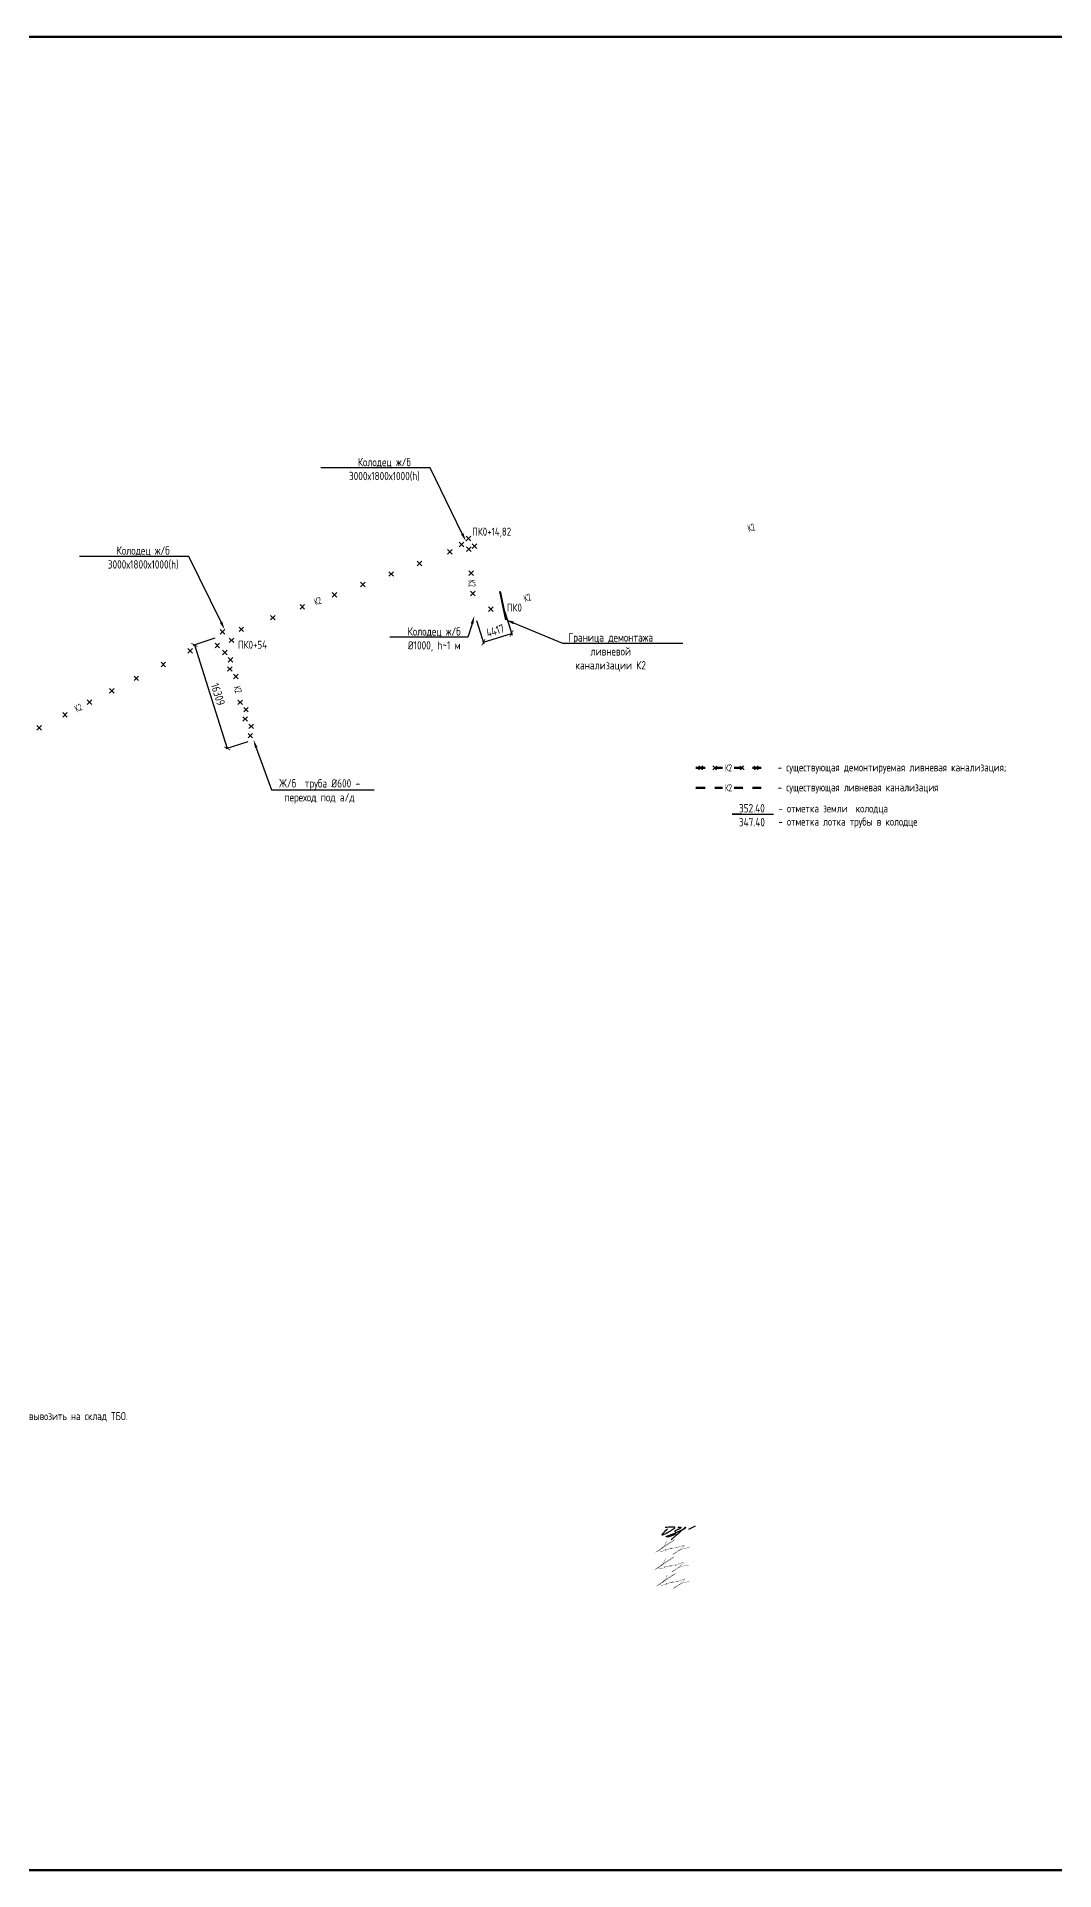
# Model space of a CAD drawing. Header units: millimetres. Extents: x 39361852 to 44659708, y 23030680 to 23754735.
# Drawn here: x 41931730 to 42084258, y 23030680 to 23305664 of the extents above; entities that cross this region are included whole.
import ezdxf
from ezdxf import colors
from ezdxf.entities.mleader import LeaderData, LeaderLine
from ezdxf.math import Vec2, Vec3

# ---------------------------------------------------------------- set-up
doc = ezdxf.new("R2010")
doc.units = ezdxf.units.MM
doc.linetypes.add('Штриховая', pattern=[2822.222232818605, 1411.1111164093, -1411.111116409305])
for name, color, linetype, lineweight in [('Text blocks_Ном._пера__28', 7, 'Continuous', 13), ('В1', 140, 'Continuous', 40), ('ВК_Текст', 7, 'Continuous', 25), ('подпись', 7, 'Continuous', 25), ('Труба К2', 7, 'Continuous', 60)]:
    doc.layers.add(name, color=color, linetype=linetype, lineweight=lineweight)
doc.layers.add('Выноски', color=7, linetype='Continuous')
doc.styles.add('GOST 2.304', font='GOST_0.TTF')
doc.styles.add('GOST_100', font='cs_gost2304.shx', dxfattribs={"width": 0.7, "height": 300})
doc.styles.get("Standard").update_dxf_attribs({"font": 'arial.ttf'})
doc.dimstyles.new('STANDARD$0', dxfattribs={"dimscale": 100, "dimtxt": 2.5, "dimasz": 1, "dimexe": 0.5, "dimexo": 2, "dimgap": 1, "dimtad": 1, "dimdec": 0, "dimzin": 0, "dimdsep": 46, "dimtxsty": 'Standard', "dimblk1": 'OBLIQUE', "dimblk2": 'OBLIQUE', "dimsah": 1, "dimcen": 2, "dimadec": 0, "dimazin": 0, "dimtfac": 1, "dimtdec": 4, "dimtofl": 0, "dimtmove": 2, "dimatfit": 3, "dimldrblk": 'OBLIQUE', "dimfxl": 1, "dimtolj": 1, "dimtzin": 0, "dimarcsym": 0})

# ---------------------------------------------------------------- blocks, each defined once
blk = doc.blocks.new('*U5')
at = {"color": 255}
blk.add_wipeout([(-200.00000000000006, 125), (199.99999999999994, 125), (199.9999999999999, -125.00000000000006), (-200.0000000000001, -125.00000000000006)], dxfattribs=at)
at = {"layer": 'ВК_Текст', "insert": (0, 0), "char_height": 250, "attachment_point": 5, "style": 'GOST_100'}
blk.add_mtext('К2', dxfattribs=at)
blk = doc.blocks.new('_None')
blk = doc.blocks.new('_ArchTick')
at = {"color": 0, "linetype": 'ByBlock', "const_width": 0.15}
blk.add_lwpolyline([(-0.5, -0.5), (0.5, 0.5)], dxfattribs=at)
blk = doc.blocks.new('*D6')
at = {"color": 0, "lineweight": -2, "transparency": 16777216}
for p, q in [((41997676.14947776, 23218089.94559454), (41998765.48537269, 23214611.13975546)), ((42001891.28972898, 23219409.85357165), (42002980.62562391, 23215931.04773256)), ((41998690.77861714, 23214849.71657888), (42002905.91886836, 23216169.62455598))]:
    blk.add_line(p, q, dxfattribs=at)
at = {"color": 0, "lineweight": -2, "transparency": 16777216, "xscale": 750.0000000000001, "yscale": 750.0000000000001, "zscale": 750.0000000000001}
for p, rotation in [((41998690.77861714, 23214849.71657888), 197.3871649832867), ((42002905.91886836, 23216169.62455598), 17.38716498328669)]:
    blk.add_blockref('_ArchTick', p, dxfattribs=dict(at, rotation=rotation))
at = {"color": 0, "transparency": 16777216, "insert": (42000462.03484246, 23216583.6926074), "char_height": 1250, "attachment_point": 5, "rotation": 17.38716498328669, "style": 'GOST 2.304'}
blk.add_mtext('\\A1;4417', dxfattribs=at)
blk = doc.blocks.new('_Oblique')
at = {"color": 0, "linetype": 'ByBlock', "lineweight": -2}
blk.add_line((-0.5, -0.5), (0.5, 0.5), dxfattribs=at)
blk = doc.blocks.new('*D8')
at = {"color": 0, "lineweight": -2, "transparency": 16777216}
for p, q in [((41958439.71549013, 23215440.09242686), (41955121.29875037, 23214384.72809375)), ((41955359.54047235, 23214460.49670142), (41960302.45415087, 23198918.33085465)), ((41963382.62916865, 23199897.9265801), (41960064.21242889, 23198842.56224699))]:
    blk.add_line(p, q, dxfattribs=at)
at = {"color": 0, "lineweight": -2, "transparency": 16777216, "xscale": 750.0000000000001, "yscale": 750.0000000000001, "zscale": 750.0000000000001}
for p, rotation in [((41955359.54047235, 23214460.49670142), 107.6423544866472), ((41960302.45415087, 23198918.33085465), 287.6423544866472)]:
    blk.add_blockref('_ArchTick', p, dxfattribs=dict(at, rotation=rotation))
at = {"color": 0, "transparency": 16777216, "insert": (41958904.36226775, 23207030.77870594), "char_height": 1250, "attachment_point": 5, "rotation": 287.64235448664715, "style": 'GOST 2.304'}
blk.add_mtext('\\A1;16309', dxfattribs=at)
blk = doc.blocks.new('Косов')
at = {"layer": 'подпись', "color": 5, "lineweight": 30, "const_width": 0.07513148009015776}
blk.add_lwpolyline([(0, 0), (-0.07328898886044044, -0.1937150149605031), (-0.1397563794203052, -0.3641328199355485), (-0.2004995418305953, -0.5143439100787646), (-0.2566158462445856, -0.6474387805438937), (-0.3092026628130498, -0.7665079264847918), (-0.3593573616903996, -0.8746418430550875), (-0.4081773130269539, -0.9749310254086367), (-0.4567598869757603, -1.070465968698954), (-0.506434094245833, -1.16395799083557), (-0.5594555077707355, -1.256601700749684), (-0.6183113410436363, -1.349212530128284), (-0.6854888075556573, -1.442605910658244), (-0.7634751207976933, -1.537597274026666), (-0.8547574942615483, -1.63500205192031), (-0.961823141439254, -1.735635676026163), (-1.087159275821705, -1.840313578031214), (-1.232196190668674, -1.949572188416596), (-1.394136498312946, -2.06283193284105), (-1.569125890850955, -2.179234235757235), (-1.753310060384592, -2.297920521618266), (-1.942834699013019, -2.418032214876803), (-2.133845498833807, -2.538710739985959), (-2.322488151948392, -2.659097521398508), (-2.504908350455707, -2.778333983567336), (-2.674847880744665, -2.893545159917949), (-2.816432906361342, -2.993790519765867), (-2.91138568514566, -3.066113141399114), (-2.941428474932991, -3.097556103105944), (-2.888283533561207, -3.075162483174381), (-2.733673118867273, -2.98597535989245), (-2.459319488689516, -2.817037811548403), (-2.046944900863537, -2.555392916430264), (-1.490260853404379, -2.19603471256903), (-0.8309358050285027, -1.765761076967124), (-0.1226274546318109, -1.29932084636971), (0.5810064988913837, -0.8314628575220695), (1.226308356647905, -0.3969359471695952), (1.75962041974276, -0.03048895205745339), (2.127284989280724, 0.2331292910689626), (2.275644366369534, 0.3591699454646005), (2.169348876885579, 0.3239603392578374), (1.846280945803073, 0.14813246007202), (1.362631022866253, -0.1366055395955073), (0.7745895578216277, -0.4985455072475133), (0.1383470004134324, -0.9059792903869948), (-0.4899061996122782, -1.327198736516607), (-1.053979592510814, -1.730495693139119), (-1.497682728534755, -2.084162007757413), (-1.778595489148529, -2.363301329384626), (-1.909379080644158, -2.570264513074903), (-1.916465040521189, -2.714214215392758), (-1.826284906282808, -2.804313092902703), (-1.665270215426744, -2.849723802169251), (-1.459852505455046, -2.859608999757029), (-1.236463313868398, -2.843131342230322), (-1.021534178167485, -2.80945348615387), (-0.8365743664082856, -2.76655938966951), (-0.683404068875916, -2.71771821722939), (-0.5589212064107869, -2.665020434862754), (-0.4600236998535365, -2.610556508599416), (-0.3836094700441208, -2.556416904468506), (-0.3265764378231779, -2.504692088499723), (-0.2858225240324828, -2.457472526722427), (-0.2582456495113092, -2.416848685166201), (-0.2409497057733461, -2.384538506196805), (-0.2318624670194822, -2.360769837525936), (-0.2291176781220656, -2.345398003201581), (-0.2308490839552633, -2.338278327271723), (-0.2351904293911957, -2.339266133784463), (-0.2402754593051668, -2.348216746787671), (-0.2442379185692971, -2.364985490329559), (-0.2452115520557072, -2.389427688457886), (-0.2418676145284735, -2.420898252668849), (-0.2350274003013055, -2.456750444249906), (-0.2260497135798687, -2.493837111936728), (-0.2162933585684641, -2.529011104464871), (-0.2071171394713929, -2.559125270569893), (-0.1998798604931835, -2.581032458987465), (-0.1959403258383645, -2.59158551845303), (-0.1966573397105549, -2.587637297702145), (-0.2029241089587686, -2.567317067644581), (-0.2137714510074602, -2.533859787885831), (-0.2277645859251152, -2.491776840205716), (-0.2434687337783998, -2.445579606383944), (-0.2594491146376185, -2.399779468200109), (-0.2742709485696651, -2.35888780743403), (-0.2864994556423426, -2.327416005865416), (-0.2946998559259555, -2.309875445273974), (-0.2969990816911832, -2.309120716355551), (-0.2897709140379447, -2.321379245470894), (-0.2689508462667618, -2.341221667896889), (-0.230474371680657, -2.363218618910537), (-0.170276983580834, -2.381940733788497), (-0.08429417527122496, -2.391958647807883), (0.03153855994764854, -2.387842996245467), (0.1812857287720817, -2.364164414378251), (0.3660650047072522, -2.317628573146862), (0.5752067284893201, -2.253481286147348), (0.7950944076617361, -2.179103402639726), (1.012111549766132, -2.101875771883556), (1.21264166234937, -2.029179243138856), (1.383068252950125, -1.968394665665528), (1.509774829115486, -1.926902888723248), (1.579144898385721, -1.912084761572032), (1.583010662750439, -1.928610911074429), (1.534999101974563, -1.970311074503684), (1.454185890268946, -2.028304766736028), (1.359646701844667, -2.093711502647466), (1.270457210912127, -2.157650797114229), (1.205693091681951, -2.211242165012209), (1.184430018363628, -2.24560512121775), (1.225743665168466, -2.251859180606857), (1.342211195730442, -2.224131152077007), (1.520415731369667, -2.168577020612133), (1.740441882831419, -2.094360065217074), (1.982374260862116, -2.010643564897123), (2.226297476203854, -1.926590798657458), (2.452296139603732, -1.851365045503144), (2.640454861804301, -1.794129584439474), (2.770858253551296, -1.764047694471515), (2.830399574328794, -1.767019887128185), (2.833206678580609, -1.795895604034172), (2.800216069490489, -1.840261519337673), (2.752364250240362, -1.889704307187117), (2.71058772401534, -1.933810641730702), (2.695822993998718, -1.962167197116855), (2.729006563373787, -1.964360647494004), (2.831074935323613, -1.929977667010348), (3.015668041441813, -1.852548153736848), (3.267239526957837, -1.74137490143471), (3.562946465513505, -1.609703927787791), (3.879945930748363, -1.470781250479604), (4.195394996301729, -1.337852887194117), (4.486450735814742, -1.224164855614958), (4.730270222926492, -1.142963173425983), (4.904010531278118, -1.107493858310818), (4.990464882817378, -1.127502892461166), (4.994971092719879, -1.198736116099781), (4.928503124469444, -1.313439333957149), (4.802034941550573, -1.463858350763871), (4.62654050744527, -1.642238971250549), (4.412993785638037, -1.840827000147783), (4.172368739612693, -2.051868242186174), (3.915639332853516, -2.267608502096323), (3.65274303159913, -2.481060775397168), (3.38947131310988, -2.688306820762477), (3.130579157403645, -2.886195587654242), (2.880821544496484, -3.071576025534455), (2.644953454405822, -3.241297083865334), (2.4277298671484, -3.392207712108757), (2.233905762739596, -3.521156859727057), (2.06823612119706, -3.624993476182112), (1.935649452800817, -3.700824862479521), (1.841768388879245, -3.746791725798175), (1.792389091022187, -3.761293124860572), (1.79330772082335, -3.742728118389095), (1.850320439871666, -3.68949576510613), (1.969223409760616, -3.599995123734175), (2.155812792080724, -3.472625252995613), (2.415884748423196, -3.305785211612829), (2.752626198529015, -3.100845159682081), (3.158787094745776, -2.871059662794551), (3.624508147569486, -2.632654387915295), (4.139930067496607, -2.401855002009484), (4.695193565022691, -2.194887172042286), (5.280439350646247, -2.02797656497853), (5.885808134861236, -1.917348847783387), (6.50144062816571, -1.879229687421912)], dxfattribs=at)
blk = doc.blocks.new('Драничников')
at = {"layer": 'подпись', "color": 5, "lineweight": 30}
for points in [[(1.856487378461338, 1.954604087917232), (0.9443946431343875, 1.144106291818275), (0.3477724536323876, 0.5765809232253787), (0.01854924306553585, 0.216034698386693), (-0.09134655545642545, 0.0264743335503681), (-0.02998650882352649, -0.02809345503533223), (0.1545578160740888, 0.01633804887757151), (0.4142148523466176, 0.1237755615372862), (0.700913033103916, 0.2582257991919619), (0.974858494128398, 0.389834351016475), (1.22936818189396, 0.513302297891812), (1.466036745546944, 0.6294695936257995), (1.686458834233576, 0.7391761920262638), (1.892229097100312, 0.8432620469010885), (2.084942183293379, 0.9425671120578727), (2.266192741959344, 1.037931341304443), (2.437575422244208, 1.130194688448626), (2.600457517376867, 1.220055009849432), (2.755296896913933, 1.307641772071349), (2.902324074494459, 1.392942344229994), (3.041769563757157, 1.475944095441037), (3.173863878341308, 1.556634394820094), (3.298837531886079, 1.635000611482894), (3.416921038029955, 1.711030114545053), (3.528344910412102, 1.784710273122357), (3.633220458700748, 1.85597556450233), (3.731182176680591, 1.924548898659907), (3.821745354165728, 1.990100293742103), (3.904425280969804, 2.052299767895875), (3.978737246906803, 2.110817339268351), (4.044196541790825, 2.165323026006149), (4.100318455435854, 2.21548684625634), (4.146618277655421, 2.260978818165938), (4.182906808328426, 2.30161237304759), (4.210176887591729, 2.337774594877317), (4.229716865646424, 2.36999598079683), (4.242815092694059, 2.398807027947953), (4.250759918935955, 2.424738233472397), (4.254839694573775, 2.448320094511985), (4.256342769808839, 2.470083108208257), (4.256557494842355, 2.490557771703209), (4.256446974604387, 2.510157746458503), (4.255673332939637, 2.52882935121562), (4.253573448419957, 2.546402069036333), (4.249484199618905, 2.562705382982074), (4.242742465109131, 2.577568776114504), (4.232685123463284, 2.590821731495225), (4.218649053254353, 2.602293732185672), (4.199971133054987, 2.611814261247559), (4.175789305009857, 2.619285429327306), (4.144445765551154, 2.624899857410867), (4.104083774682408, 2.628922794069183), (4.052846592407832, 2.631619487873138), (3.988877478731069, 2.633255187393559), (3.910319693655879, 2.634095141201385), (3.815316497186359, 2.634404597867331), (3.702011149326154, 2.634448805962506), (3.566908052837789, 2.634126718412176), (3.399956181517496, 2.631872105559751), (3.189465651920159, 2.625752442103021), (2.923746580600778, 2.613835202739949), (2.591109084114009, 2.59418786216844), (2.17986327901508, 2.564877895086454), (1.678319281858307, 2.523972776191727), (1.07478720919903, 2.469539980182219)], [(5.304213564505403, 2.566545171817666), (5.525989789249252, 2.566507279164739), (5.707012465710477, 2.566242030593799), (5.851999229185139, 2.565522070187114), (5.965667714969754, 2.56412004202673), (6.052735558360496, 2.561808590194858), (6.117920394653879, 2.558360358773427), (6.165939859146079, 2.553547991844653), (6.201511587133609, 2.547144133490519), (6.228727985138221, 2.53896879360957), (6.24918054458567, 2.529031445364922), (6.26383552812672, 2.517388927735908), (6.273659198412361, 2.504098079702317), (6.279617818093811, 2.489215740243424), (6.282677649822176, 2.472798748338732), (6.283804956248332, 2.454903942967746), (6.283966000023725, 2.435588163109799), (6.283261828222408, 2.414671418663431), (6.278332625613416, 2.391026403202318), (6.26495336138953, 2.363288981219), (6.238899004743075, 2.33009501720619), (6.195944524866036, 2.290080375656601), (6.13186489095142, 2.241880921062716), (6.042435072191438, 2.184132517917192), (5.923430037778417, 2.11547103071274), (5.772778322682825, 2.035290177001627), (5.597022724986346, 1.946015086574505), (5.40485960854835, 1.85082874228226), (5.204985337228436, 1.752914126975099), (5.006096274885749, 1.655454223503966), (4.81688878538057, 1.561632014718953), (4.646059232571361, 1.474630483471003), (4.50230398031897, 1.397632612610266), (4.392159511261866, 1.333022481553826), (4.313522783159442, 1.279988555983721), (4.262130872551779, 1.236920398147845), (4.233720855978277, 1.202207570294661), (4.224029809977878, 1.17423963467246), (4.228794811090438, 1.151406153529251), (4.243752935855241, 1.132096689113666), (4.2646412608118, 1.1147008036736), (4.287841037600515, 1.097772260953604), (4.312310218264088, 1.080521630683165), (4.337650929946108, 1.062323684088312), (4.363465299790619, 1.042553192394621), (4.389355454940983, 1.020584926828008), (4.414923522540903, 0.9957936586141045), (4.439771629734309, 0.9675541589788281), (4.463501903664564, 0.9352411991479244), (4.485609108958897, 0.8983937518434573), (4.50515856017671, 0.8572075957724223), (4.5211082093615, 0.81204271113819), (4.532416008555742, 0.7632590781441877), (4.538039909802592, 0.7112166769936721), (4.536937865144864, 0.6562754878900705), (4.528067826625829, 0.5987954910364692), (4.510387746288529, 0.5391366666364092), (4.482947150086829, 0.4776558371721649), (4.445161859621066, 0.4146971942416258), (4.396539270402286, 0.3506017717214718), (4.336586777941534, 0.2857106034887238), (4.264811777750197, 0.2203647234203459), (4.180721665339775, 0.1549051653927904), (4.083823836221086, 0.08967296328324892), (3.973625685905517, 0.02500915096851486), (3.850127214393183, -0.03873892223265329), (3.715298839638763, -0.1011986452323299), (3.571603584086688, -0.1619910915006813), (3.42150447018048, -0.220737334508101), (3.267464520363887, -0.2770584477246416), (3.111946757081114, -0.3305755046202989), (2.957414202775794, -0.3809095786655234), (2.806329879892132, -0.4276817433304245), (2.660825250159974, -0.470582541948886), (2.521705532455371, -0.509580397310117), (2.389444384940703, -0.5447132020672143), (2.264515465778231, -0.5760188488730478), (2.14739243312988, -0.6035352303804871), (2.038548945158595, -0.6273002392427998), (1.938458660025958, -0.6473517681127419), (1.847595235894914, -0.6637277096434104), (1.76627444487292, -0.6764975336984662), (1.694180514852519, -0.6858570189852458), (1.630839787671107, -0.6920335214214219), (1.575778605166306, -0.6952543969249518), (1.52852330917608, -0.6957470014137357), (1.488600241537824, -0.6937386908056169), (1.455535744089389, -0.6894568210186094), (1.428856158668509, -0.6831287479704429), (1.408122562044696, -0.6749565658105325), (1.393034970715689, -0.6650413216135007), (1.383328136109867, -0.6534588006851436), (1.378736809656857, -0.6402847883314848), (1.378995742785492, -0.6255950698584911), (1.383839686925171, -0.6094654305723566), (1.393003393504841, -0.5919716557787069), (1.406221613953676, -0.5731895307836226), (1.424056422623948, -0.5529169614379157), (1.45037918556261, -0.529840335771496), (1.489888591739145, -0.5023681623591187), (1.547283330123378, -0.4689089497754821), (1.62726208968536, -0.4278712065953414), (1.734523559394802, -0.377663441393338), (1.873766428221643, -0.3166941627443975), (2.049689385135366, -0.2433718792230479), (2.26488491914472, -0.1568061134842651), (2.513520719411076, -0.05891044450368099), (2.787658275134618, 0.04770053466285162), (3.079359075515981, 0.1604122309597074), (3.38068460975478, 0.2766100513307492), (3.683696367051084, 0.3936794027205792), (3.980455836605529, 0.5090056920730603), (4.263024507617843, 0.6199743263326241), (4.5251090419722, 0.724501209585128), (4.766996792286704, 0.8226242344834986), (4.99062028386345, 0.914911790822714), (5.197912042004873, 1.00193226839724), (5.390804592012614, 1.084254057001999), (5.571230459189451, 1.16244554643157), (5.741122168837023, 1.237075126480875), (5.902412246257427, 1.308711186944436), (6.05675217957662, 1.377865278637728), (6.204669308215216, 1.444821596457928), (6.346409934417807, 1.509807496323162), (6.482220360428528, 1.573050334151048), (6.61234688849197, 1.634777465859713), (6.737035820852157, 1.695216247367), (6.856533459753791, 1.754594034590809), (6.971086107441351, 1.813138183448928), (7.08082638820008, 1.870975002784689), (7.185432214479761, 1.927826613142884), (7.284467820770828, 1.983314087993733), (7.377497441564174, 2.037058500807404), (7.464085311350459, 2.088680925054064), (7.543795664620461, 2.13780243420382), (7.616192735864956, 2.184044101726897), (7.68084075957438, 2.227027001093518), (7.737357651497859, 2.266441675637566), (7.785576052418378, 2.302256548148193), (7.825382284376474, 2.334509511278725), (7.856662669413595, 2.363238457681689), (7.879303529570734, 2.388481280010183), (7.893191186888771, 2.410275870917417), (7.898211963409153, 2.42866012305609), (7.894252181172305, 2.443671929079471), (7.881291314991586, 2.455199189888845), (7.85968145076788, 2.462529839380466), (7.829867827173189, 2.464801819698891), (7.792295682880308, 2.461153072988736), (7.747410256561921, 2.450721541394671), (7.695656786890481, 2.432645167061423), (7.637480512538446, 2.406061892133607), (7.573326672178382, 2.370109658755837), (7.496093551097147, 2.317453080854989), (7.368491621038743, 2.214863459486196), (7.145684400361802, 2.022638767487081), (6.782835407424159, 1.701076977695152), (6.235108160584218, 1.210476062947862), (5.457666178200952, 0.5111339960826058), (4.405672978632197, -0.4366512500631075), (3.034292080235446, -1.672581702652224)], [(8.980710327489533, 1.965112983677784), (11.17302765845113, 3.080672687485674)]]:
    blk.add_lwpolyline(points, dxfattribs=at)

msp = doc.modelspace()

# ---------------------------------------------------------------- linework, layer by layer
for p, q in [((41996108.32451611, 23230736.23364644), (41996793.52253342, 23230051.03562913)), ((41996108.32451611, 23230051.03562914), (41996793.52253342, 23230736.23364644)), ((41993296.4518671, 23228744.69921403, 197000), (41993981.6498844, 23228059.50119671, 197000)), ((41993296.4518671, 23228059.50119672, 197000), (41993981.6498844, 23228744.69921403, 197000)), ((41995066.92124439, 23229834.77082336), (41995752.1192617, 23229149.57280605)), ((41995066.92124439, 23229149.57280605), (41995752.1192617, 23229834.77082336)), ((41996174.71648967, 23229155.21405113), (41996859.91450697, 23228470.01603381)), ((41996174.71648967, 23228470.01603382), (41996859.91450697, 23229155.21405113)), ((41997026.73316197, 23229597.11183544), (41997711.93117928, 23228911.91381813)), ((41997026.73316197, 23228911.91381814), (41997711.93117928, 23229597.11183544)), ((41984513.39800751, 23225429.63448685), (41985198.59602482, 23224744.43646953)), ((41984513.39800751, 23224744.43646954), (41985198.59602482, 23225429.63448685)), ((41988760.54120143, 23227000.25363595), (41989445.73921873, 23226315.05561864)), ((41988760.54120143, 23226315.05561864), (41989445.73921873, 23227000.25363595)), ((41996492.28206642, 23225548.14716402), (41997177.48008373, 23224862.94914671)), ((41996492.28206642, 23224862.94914672), (41997177.48008373, 23225548.14716402)), ((41980266.25481362, 23223859.01533776), (41980951.45283093, 23223173.81732044)), ((41980266.25481362, 23223173.81732045), (41980951.45283093, 23223859.01533776)), ((41996759.03600313, 23222518.22401586), (41997444.23402043, 23221833.02599855)), ((41996759.03600313, 23221833.02599856), (41997444.23402043, 23222518.22401586)), ((41971200.38945092, 23220506.40368997), (41971885.58746823, 23219821.20567265)), ((41971200.38945092, 23219821.20567266), (41971885.58746823, 23220506.40368997)), ((41976019.11161973, 23222288.39618868), (41976704.30963703, 23221603.19817136)), ((41976019.11161973, 23221603.19817137), (41976704.30963703, 23222288.39618868)), ((41999455.2228323, 23220144.79493612), (42000140.42084961, 23219459.59691881)), ((41999455.2228323, 23219459.59691881), (42000140.42084961, 23220144.79493612)), ((41962054.50912826, 23217124.20202774), (41962739.70714556, 23216439.00401043)), ((41962054.50912826, 23216439.00401044), (41962739.70714556, 23217124.20202774)), ((41966777.45475042, 23218870.7757823), (41967462.65276773, 23218185.57776498)), ((41966777.45475042, 23218185.57776499), (41967462.65276773, 23218870.7757823)), ((41958460.31715649, 23214698.84028438), (41959145.5151738, 23214013.64226707)), ((41958460.31715649, 23214013.64226707), (41959145.5151738, 23214698.84028438)), ((41959223.7771021, 23216738.03837517), (41959908.9751194, 23216052.84035786)), ((41959223.7771021, 23216052.84035787), (41959908.9751194, 23216738.03837517)), ((41960583.71865983, 23215482.20957641), (41961268.91667714, 23214797.0115591)), ((41960583.71865983, 23214797.0115591), (41961268.91667714, 23215482.20957641)), ((41950370.65351223, 23211842.13839148), (41951055.85152954, 23211156.94037417)), ((41950370.65351223, 23211156.94037417), (41951055.85152954, 23211842.13839148)), ((41954390.64922851, 23213893.1302722), (41955075.84724582, 23213207.93225489)), ((41954390.64922851, 23213207.9322549), (41955075.84724582, 23213893.1302722)), ((41959578.00097062, 23213669.05135401), (41960263.19898793, 23212983.85333669)), ((41959578.00097062, 23212983.8533367), (41960263.19898793, 23213669.05135401)), ((41960454.03418317, 23212567.1231521), (41961139.23220048, 23211881.92513479)), ((41960454.03418317, 23211881.9251348), (41961139.23220048, 23212567.1231521)), ((41946323.56148697, 23209777.32204087), (41947008.75950427, 23209092.12402355)), ((41946323.56148697, 23209092.12402356), (41947008.75950427, 23209777.32204087)), ((41960345.54798977, 23211172.94672772), (41961030.74600708, 23210487.7487104)), ((41960345.54798977, 23210487.74871041), (41961030.74600708, 23211172.94672772)), ((41961221.58120232, 23210071.01852581), (41961906.77921963, 23209385.8205085)), ((41961221.58120232, 23209385.82050851), (41961906.77921963, 23210071.01852581)), ((41939319.76402332, 23206204.00188184), (41940004.96204063, 23205518.80386453)), ((41939319.76402332, 23205518.80386453), (41940004.96204063, 23206204.00188184)), ((41942639.5467307, 23207897.7468157), (41943324.744748, 23207212.54879839)), ((41942639.5467307, 23207212.5487984), (41943324.744748, 23207897.7468157)), ((41961880.64202806, 23206180.73747514), (41962565.84004537, 23205495.53945783)), ((41961880.64202806, 23205495.53945784), (41962565.84004537, 23206180.73747514)), ((41935631.29830461, 23204322.15578664), (41936316.49632192, 23203636.95776932)), ((41935631.29830461, 23203636.95776933), (41936316.49632192, 23204322.15578664)), ((41962648.18904722, 23203684.63284884), (41963333.38706452, 23202999.43483153)), ((41962648.18904722, 23202999.43483153), (41963333.38706452, 23203684.63284884)), ((41962756.67524062, 23205078.80927323), (41963441.87325793, 23204393.61125591)), ((41962756.67524062, 23204393.61125592), (41963441.87325793, 23205078.80927323)), ((41931746.12819183, 23202339.95159565), (41932431.32620914, 23201654.75357834)), ((41931746.12819183, 23201654.75357835), (41932431.32620914, 23202339.95159565)), ((41963415.73606637, 23201188.52822254), (41964100.93408368, 23200503.33020522)), ((41963415.73606637, 23200503.33020523), (41964100.93408368, 23201188.52822254)), ((41963524.22225977, 23202582.70464693), (41964209.42027708, 23201897.50662961)), ((41963524.22225977, 23201897.50662962), (41964209.42027708, 23202582.70464693)), ((42031556.4992547, 23196273.25724011, 72631.98761524403), (42030941.12908818, 23195739.23795782, -72639.16110282576)), ((42031515.82381258, 23195698.56251569, 72631.98761524403), (42030981.80453029, 23196313.93268223, -72639.16110282576)), ((42039278.95824261, 23196273.25724011, 72631.98761524403), (42039894.32840914, 23195739.23795782, -72639.16110282576)), ((42039319.63368473, 23195698.56251569, 72631.98761524403), (42039853.65296702, 23196313.93268223, -72639.16110282576))]:
    msp.add_line(p, q)
at = {"color": 240, "lineweight": 40, "true_color": 0xed1f24}
msp.add_line((42001140.54778849, 23222494.20796556), (42002044.37762502, 23218234.11376511), dxfattribs=at)
at = {"layer": 'Труба К2', "linetype": 'Штриховая'}
for p, q in [((42030536.97112928, 23196006.28253525), (42040298.48636803, 23196006.28253525)), ((42030536.97112928, 23193011.40071622), (42040298.48636803, 23193011.40071622))]:
    msp.add_line(p, q, dxfattribs=at)

# ---------------------------------------------------------------- block references
at = {"color": 1, "xscale": 532.4000000000002, "yscale": 532.4000000000002, "zscale": 532.4000000000002}
for p in [(42026134.52491985, 23080059.64704735), (42025991.85811818, 23077446.35088664), (42026229.63612095, 23074975.18088555)]:
    msp.add_blockref('Косов', p, dxfattribs=at)
at = {"layer": 'ВК_Текст', "xscale": 4.266666666666672, "yscale": 4.266666666666672, "zscale": 4.266666666666672}
for p, rotation in [((42038831.95024517, 23232025.14925556), 17.38716660129347), ((42005274.36198117, 23221517.09253897), 19.63735174488146)]:
    msp.add_blockref('*U5', p, dxfattribs=dict(at, rotation=rotation))
at = {"layer": 'подпись', "color": 1, "ltscale": 100, "xscale": 448, "yscale": 448, "zscale": 448}
msp.add_blockref('Драничников', (42025470.34655572, 23080985.9619769), dxfattribs=at)

# ---------------------------------------------------------------- texts
at = {"layer": 'Text blocks_Ном._пера__28', "style": 'GOST 2.304'}
for s, p in [('ПК0+14,82', (41996992.44286615, 23230833.19280358, -197500)), ('ПК0+54', (41961898.62800027, 23213872.59280243)), ('- существующая демонтируемая ливневая канализация;', (42042789.40851398, 23195488.73822796)), ('- существующая ливневая канализация', (42042789.40851398, 23192493.85640892)), ('- отметка земли  колодца', (42042904.24704035, 23189324.45943308)), ('- отметка лотка трубы в колодце', (42042904.24704035, 23187344.93976091)), ('Разбираемые элементы аварийно ливневой канализации предусматривается погружать на грузовые машины и вывозить на склад ТБО.', (41860308.72230095, 23098198.63678349))]:
    msp.add_text(s, height=1200, dxfattribs=at).set_placement(p)

# ---------------------------------------------------------------- leaders
at = {"layer": 'Выноски', "color": 0, "lineweight": -2}
ml = msp.add_multileader_mtext('Standard', dxfattribs=at)
ml.set_content('{\\C0;Колодец ж/б\\P3000х1800х1000(h)}', color=5, style='GOST 2.304')
ml.set_leader_properties(lineweight=-3)
ml.build(insert=Vec2(0, 0))
ml.multileader.update_dxf_attribs({"text_left_attachment_type": 6, "text_right_attachment_type": 6, "dogleg_length": 1, "arrow_head_size": 1250, "scale": 500})
ctx = ml.context
ctx.base_point, ctx.scale, ctx.char_height, ctx.arrow_head_size, ctx.landing_gap_size, ctx.plane_origin = Vec3(41977088.23879018, 23240986.29836801), 500, 1250, 1250, 900, Vec3(41971792.29524185, 23233116.83295425)
ctx.left_attachment, ctx.right_attachment, ctx.text_align_type = 6, 6, 1
notes = []
notes.append((ctx, [(1, (1, 1, 0), (41990691.08870024, 23240986.29836801), (-1, 0), 99.84776566922665, [(1, [(41996057.41267906, 23229997.94022056)], 0, [])])]))
ctx.mtext.insert, ctx.mtext.alignment, ctx.mtext.flow_direction = Vec3(41983839.73986237, 23242486.29836801), 2, 5
ml = msp.add_multileader_mtext('Standard', dxfattribs=at)
ml.set_content('{\\C0;Колодец ж/б\\P3000х1800х1000(h)}', color=5, style='GOST 2.304')
ml.set_leader_properties(lineweight=-3)
ml.build(insert=Vec2(0, 0))
ml.multileader.update_dxf_attribs({"text_left_attachment_type": 6, "text_right_attachment_type": 6, "dogleg_length": 1, "arrow_head_size": 1250, "scale": 500})
ctx = ml.context
ctx.base_point, ctx.scale, ctx.char_height, ctx.arrow_head_size, ctx.landing_gap_size, ctx.plane_origin = Vec3(41940939.80123053, 23227726.39652262), 500, 1250, 1250, 900, Vec3(41935643.85768219, 23219856.93110885)
ctx.left_attachment, ctx.right_attachment, ctx.text_align_type = 6, 6, 1
notes.append((ctx, [(1, (1, 1, 0), (41954542.65114059, 23227726.39652262), (-1, 0), 99.84776566922665, [(1, [(41959908.9751194, 23216738.03837517)], 0, [])])]))
ctx.mtext.insert, ctx.mtext.alignment, ctx.mtext.flow_direction = Vec3(41947691.30230272, 23229226.39652262), 2, 5
ml = msp.add_multileader_mtext('Standard', dxfattribs=at)
ml.set_content('{\\C0;Колодец ж/б\\P%%C1000, h~1 м}', color=5, style='GOST 2.304')
ml.set_leader_properties(lineweight=-3)
ml.build(insert=Vec2(0, 0))
ml.multileader.update_dxf_attribs({"text_left_attachment_type": 6, "text_right_attachment_type": 6, "dogleg_length": 1, "arrow_head_size": 1250, "scale": 500})
ctx = ml.context
ctx.base_point, ctx.scale, ctx.char_height, ctx.arrow_head_size, ctx.landing_gap_size, ctx.plane_origin = Vec3(41986344.53832565, 23215591.00373615), 500, 1250, 1250, 900, Vec3(41977470.59263293, 23207721.53832239)
ctx.left_attachment, ctx.right_attachment, ctx.text_align_type = 6, 6, 1
notes.append((ctx, [(1, (1, 1, 0), (41996369.38609132, 23215591.00373615), (-1, 0), 99.84776566922665, [(1, [(41997339.00287545, 23218816.65705776)], 0, [])])]))
ctx.mtext.insert, ctx.mtext.alignment, ctx.mtext.flow_direction = Vec3(41991307.03832565, 23217091.00373615), 2, 5
ml = msp.add_multileader_mtext('Standard', dxfattribs=at)
ml.set_content('{\\C0;Граница демонтажа\\Pливневой\\Pканализации К2}', color=5, style='GOST 2.304')
ml.set_leader_properties(lineweight=-3)
ml.build(insert=Vec2(0, 0))
ml.multileader.update_dxf_attribs({"text_left_attachment_type": 6, "text_right_attachment_type": 6, "dogleg_length": 1, "arrow_head_size": 1250, "scale": 500})
ctx = ml.context
ctx.base_point, ctx.scale, ctx.char_height, ctx.arrow_head_size, ctx.landing_gap_size, ctx.plane_origin = Vec3(42010618.34756846, 23214688.40080652), 500, 1250, 1250, 900, Vec3(42006104.21245472, 23206818.93539276)
ctx.left_attachment, ctx.right_attachment, ctx.text_align_type = 6, 6, 1
notes.append((ctx, [(0, (1, 1, 0), (42010518.49980279, 23214688.40080652), (1, 0), 99.84776566922665, [(1, [(42002044.37762502, 23218234.11376511)], 0, [])])]))
ctx.mtext.insert, ctx.mtext.alignment, ctx.mtext.flow_direction = Vec3(42017760.75285795, 23216188.40080652), 2, 5
ml = msp.add_multileader_mtext('Standard', dxfattribs=at)
ml.set_content('{\\C0;Ж/б  труба %%C600 -\\Pпереход под а/д}', color=5, style='GOST 2.304')
ml.set_leader_properties(lineweight=-3)
ml.build(insert=Vec2(0, 0))
ml.multileader.update_dxf_attribs({"text_left_attachment_type": 6, "text_right_attachment_type": 6, "dogleg_length": 1, "arrow_head_size": 1250, "scale": 500})
ctx = ml.context
ctx.base_point, ctx.scale, ctx.char_height, ctx.arrow_head_size, ctx.landing_gap_size, ctx.plane_origin = Vec3(41967012.45377441, 23192703.54763389), 500, 1250, 1250, 900, Vec3(41962498.31866067, 23184834.08222013)
ctx.left_attachment, ctx.right_attachment, ctx.text_align_type = 6, 6, 1
notes.append((ctx, [(0, (1, 1, 0), (41966912.60600874, 23192703.54763389), (1, 0), 99.84776566922665, [(1, [(41964228.32184095, 23200207.25256507)], 0, [])])]))
ctx.mtext.insert, ctx.mtext.alignment, ctx.mtext.flow_direction = Vec3(41974134.75541844, 23194310.94577542), 2, 5
for ctx, leaders in notes:
    for number, flags, end, landing, length, lines in leaders:
        leader = LeaderData()
        leader.index, (leader.has_last_leader_line, leader.has_dogleg_vector, leader.attachment_direction) = number, flags
        leader.last_leader_point, leader.dogleg_vector, leader.dogleg_length = Vec3(end), Vec3(landing), length
        for number, points, colour, breaks in lines:
            line = LeaderLine()
            line.index, line.vertices, line.color, line.breaks = number, Vec3.list(points), colors.encode_raw_color(colour), breaks
            leader.lines.append(line)
        ctx.leaders.append(leader)

# ---------------------------------------------------------------- next in the draw order: block references
at = {"layer": 'ВК_Текст'}
for p, xscale, yscale, zscale, rotation in [((41996970.60582595, 23223663.91930619), 4.266666666666674, 4.266666666666674, 4.266666666666674, 275.0313384626109), ((41973862.98129093, 23221021.75201207), 4.26666666666667, 4.26666666666667, 4.26666666666667, 20.2946975145626), ((41961887.96562506, 23207751.02397148), 4.266666666666673, 4.266666666666673, 4.266666666666673, 285.8813260572669), ((41937992.65468448, 23205009.52180025), 4.266666666666672, 4.266666666666672, 4.266666666666672, 27.03056236154919)]:
    msp.add_blockref('*U5', p, dxfattribs=dict(at, xscale=xscale, yscale=yscale, zscale=zscale, rotation=rotation))
at = {"layer": 'ВК_Текст', "xscale": 4.266666666666672, "yscale": 4.266666666666672, "zscale": 4.266666666666672}
for p in [(42035417.72874866, 23196006.28253525), (42035417.72874866, 23193011.40071622)]:
    msp.add_blockref('*U5', p, dxfattribs=at)

# ---------------------------------------------------------------- next in the draw order: texts
at = {"layer": 'Text blocks_Ном._пера__28', "style": 'GOST 2.304'}
msp.add_text('ПК0', height=1200, dxfattribs=at).set_placement((42002194.20252268, 23219443.67408434))

# ---------------------------------------------------------------- next in the draw order: dimensions: what is measured, and where the dimension line sits
dim = msp.add_aligned_dim(p1=(41997377.32245553, 23219044.25288823), p2=(42001592.46270675, 23220364.16086533), distance=-4395.372787253798, dimstyle='STANDARD$0', override={"dimscale": 500.0000000000001, "dimasz": 1.5, "dimtxsty": 'GOST 2.304', "dimblk1": 'ArchTick', "dimblk2": 'ArchTick'})
dim.commit()
dim.dimension.update_dxf_attribs({"geometry": '*D6', "text_midpoint": (42000462.03484246, 23216583.6926074)})

# ---------------------------------------------------------------- next in the draw order: linework, layer by layer
for p, q in [((42033665.62257342, 23196273.25724011, 72643.82181005672), (42033050.2524069, 23195739.23795782, -72627.32690801307)), ((42033624.9471313, 23195698.56251569, 72643.82181005672), (42033090.92784901, 23196313.93268223, -72627.32690801307)), ((42037169.83492389, 23196273.25724011, 72643.82181005672), (42037785.20509042, 23195739.23795782, -72627.32690801307)), ((42037210.51036602, 23195698.56251569, 72643.82181005672), (42037744.5296483, 23196313.93268223, -72627.32690801307))]:
    msp.add_line(p, q)

# ---------------------------------------------------------------- next in the draw order: dimensions: what is measured, and where the dimension line sits
dim = msp.add_aligned_dim(p1=(41959392.68237805, 23215743.16685753), p2=(41964335.59605657, 23200201.00101077), distance=-4232.19521772554, dimstyle='STANDARD$0', override={"dimscale": 500.0000000000001, "dimasz": 1.5, "dimtxsty": 'GOST 2.304', "dimblk1": 'ArchTick', "dimblk2": 'ArchTick'})
dim.commit()
dim.dimension.update_dxf_attribs({"geometry": '*D8', "text_midpoint": (41958904.36226775, 23207030.77870594)})

# ---------------------------------------------------------------- next in the draw order: leaders
at = {"layer": 'В1', "color": 0, "linetype": 'ByBlock', "lineweight": -3}
ml = msp.add_multileader_mtext('Standard', dxfattribs=at)
ml.set_content('{\\C0;352.40\\P347.40}', color=5, style='GOST 2.304')
ml.set_leader_properties(lineweight=-3)
ml.set_arrow_properties(name='NONE')
ml.build(insert=Vec2(0, 0))
ml.multileader.update_dxf_attribs({"text_left_attachment_type": 6, "text_right_attachment_type": 6, "dogleg_length": 1, "arrow_head_size": 1000, "scale": 500})
ctx = ml.context
ctx.base_point, ctx.scale, ctx.char_height, ctx.arrow_head_size, ctx.landing_gap_size, ctx.plane_origin = Vec3(42036003.52304795, 23189079.74356528), 500, 1250, 1000, 900, Vec3(42042895.54130874, 23167291.07576761)
ctx.left_attachment, ctx.right_attachment, ctx.text_align_type = 6, 6, 1
notes = []
notes.append((ctx, [(0, (1, 1, 0), (42035983.43414672, 23189079.74356528), (1, 0), 20.08890122285811, [(0, [(42037383.43414672, 23189079.74356528)], 0, [])])]))
ctx.mtext.insert, ctx.mtext.alignment, ctx.mtext.flow_direction = Vec3(42038928.52304795, 23190579.74356528), 2, 5
ctx.mtext.has_bg_fill, ctx.mtext.bg_color, ctx.mtext.bg_scale_factor, ctx.mtext.bg_transparency, ctx.mtext.use_window_bg_color = 1, -1027028792, 1.5, 0, 1
for ctx, leaders in notes:
    for number, flags, end, landing, length, lines in leaders:
        leader = LeaderData()
        leader.index, (leader.has_last_leader_line, leader.has_dogleg_vector, leader.attachment_direction) = number, flags
        leader.last_leader_point, leader.dogleg_vector, leader.dogleg_length = Vec3(end), Vec3(landing), length
        for number, points, colour, breaks in lines:
            line = LeaderLine()
            line.index, line.vertices, line.color, line.breaks = number, Vec3.list(points), colors.encode_raw_color(colour), breaks
            leader.lines.append(line)
        ctx.leaders.append(leader)

# ---------------------------------------------------------------- next in the draw order: linework, layer by layer
at = {"color": 3, "lineweight": 50}
msp.add_lwpolyline([(41771268.13464849, 23305664.17397443), (42393569.0479355, 23305664.17397443), (42393569.0479355, 23030680.18306122), (41771268.13464849, 23030680.18306122)], close=True, dxfattribs=at)

doc.saveas('drawing.dxf')
